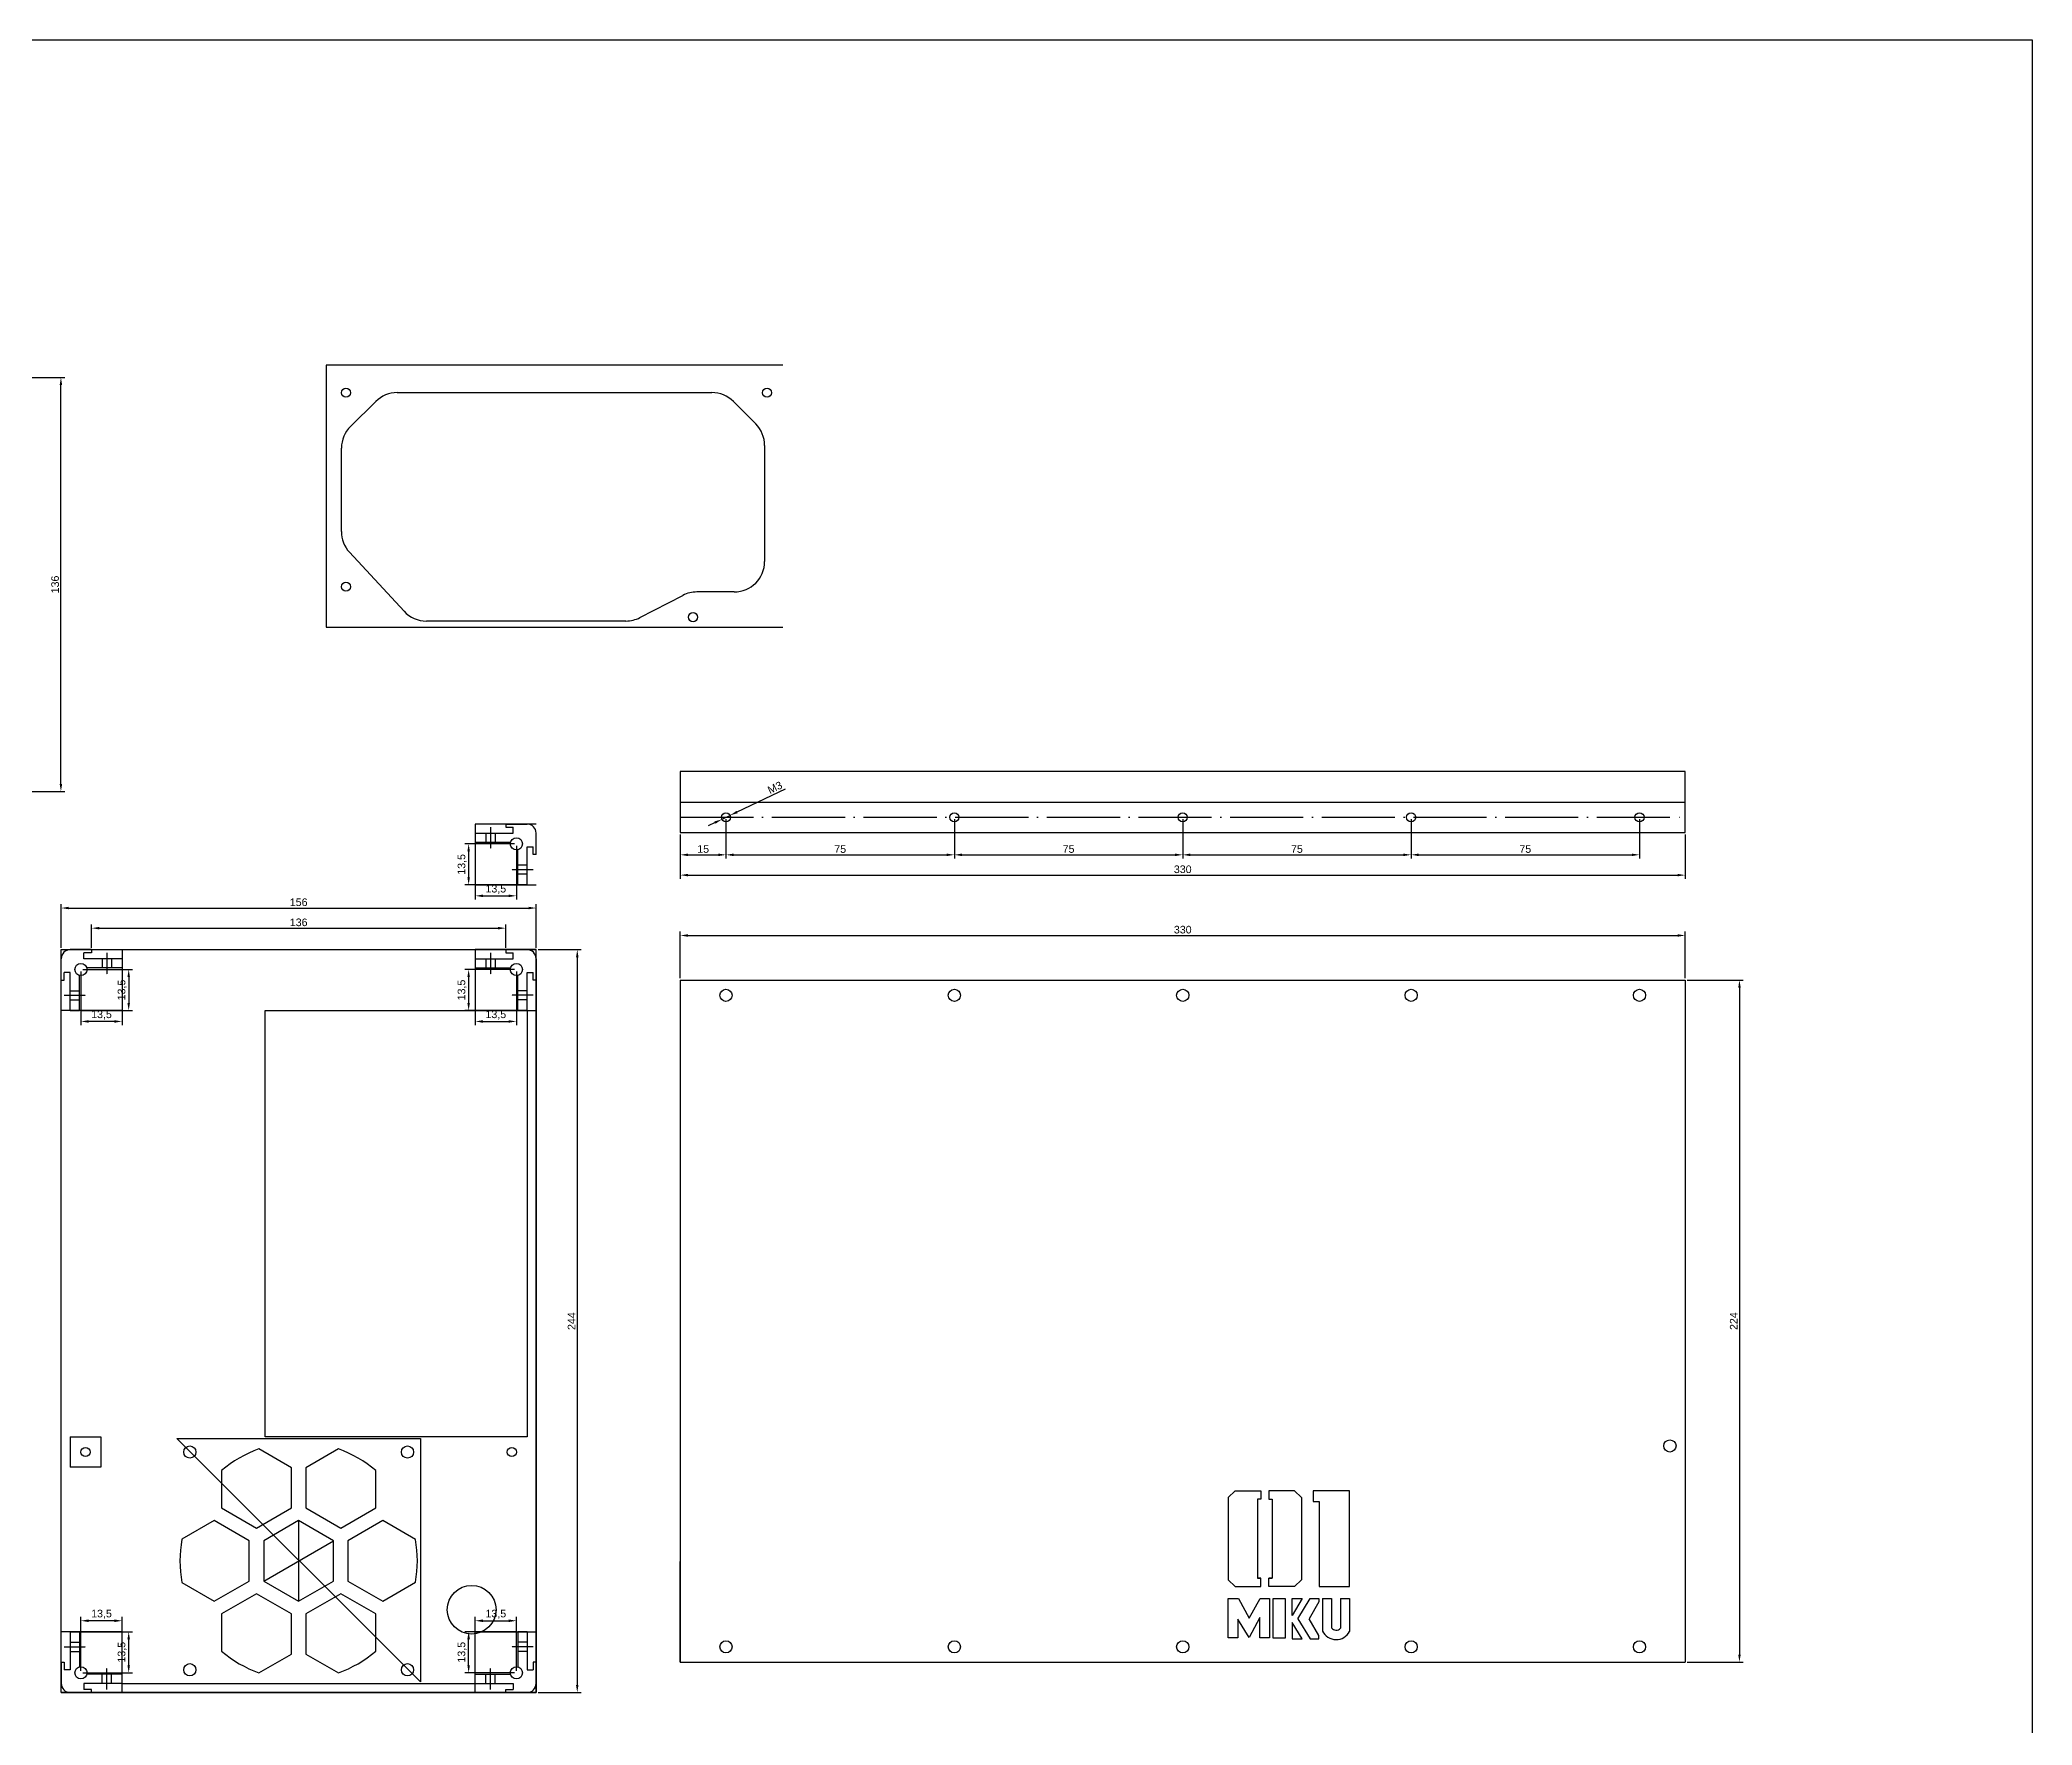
# Model space of a CAD drawing. Header units: millimetres. Extents: x 2208 to 3468, y 425 to 2580.
# Drawn here: x 2814 to 3468, y 2027 to 2580 of the extents above; entities that cross this region are included whole.
import ezdxf

# ---------------------------------------------------------------- set-up
doc = ezdxf.new("R2010")
doc.units = ezdxf.units.MM
doc.linetypes.add('ACAD_ISO04W100', pattern=[30, 24, -3, 0, -3])
doc.linetypes.add('DASH', pattern=[0.35, 0.25, -0.1])
doc.styles.get("Standard").update_dxf_attribs({"font": 'arial.ttf'})
doc.dimstyles.new('ISO-25', dxfattribs={"dimtxt": 2.5, "dimasz": 2.5, "dimexe": 1.25, "dimexo": 0.625, "dimtad": 1, "dimtxsty": 'Standard', "dimcen": 2.5, "dimadec": 0, "dimazin": 0, "dimtfac": 1, "dimtmove": 0, "dimatfit": 3, "dimfxl": 1, "dimarcsym": 0})

# ---------------------------------------------------------------- blocks, each defined once
blk = doc.blocks.new('*D57')
at = {"color": 0, "lineweight": -2, "transparency": 16777216}
for p, q in [((3058.79, 2334.34), (3042.94, 2326.77)), ((3035.72, 2323.33), (3033.46, 2322.25)), ((3037.98, 2324.4), (3040.68, 2325.7))]:
    blk.add_line(p, q, dxfattribs=at)
at = {"color": 0, "transparency": 16777216}
for points in [[(3035.54, 2323.7), (3035.9, 2322.95), (3037.98, 2324.4)], [(3042.76, 2327.15), (3043.12, 2326.4), (3040.68, 2325.7)]]:
    blk.add_solid(points, dxfattribs=at)
at = {"layer": 'Defpoints', "color": 0, "transparency": 16777216}
for p in [(3037.98, 2324.4), (3040.68, 2325.7)]:
    blk.add_point(p, dxfattribs=at)
at = {"color": 0, "transparency": 16777216, "insert": (3055.41, 2334.83), "char_height": 2.5, "attachment_point": 5, "rotation": 25.52265}
blk.add_mtext('M3', dxfattribs=at)
blk = doc.blocks.new('*D58')
at = {"color": 0, "lineweight": -2, "transparency": 16777216}
for p, q in [((3024.33, 2319.43), (3024.33, 2304.82)), ((3354.33, 2319.43), (3354.33, 2304.82)), ((3026.83, 2306.07), (3351.83, 2306.07))]:
    blk.add_line(p, q, dxfattribs=at)
at = {"color": 0, "transparency": 16777216}
for points in [[(3026.83, 2306.49), (3026.83, 2305.66), (3024.33, 2306.07)], [(3351.83, 2306.49), (3351.83, 2305.66), (3354.33, 2306.07)]]:
    blk.add_solid(points, dxfattribs=at)
at = {"layer": 'Defpoints', "color": 0, "transparency": 16777216}
for p in [(3024.33, 2320.05), (3354.33, 2320.05), (3354.33, 2306.07)]:
    blk.add_point(p, dxfattribs=at)
at = {"color": 0, "transparency": 16777216, "insert": (3189.33, 2307.98), "char_height": 2.5, "attachment_point": 5}
blk.add_mtext('330', dxfattribs=at)
blk = doc.blocks.new('*D59')
at = {"color": 0, "lineweight": -2, "transparency": 16777216}
for p, q in [((3039.33, 2324.43), (3039.33, 2311.49)), ((3024.33, 2319.43), (3024.33, 2311.49)), ((3026.83, 2312.74), (3036.83, 2312.74))]:
    blk.add_line(p, q, dxfattribs=at)
at = {"color": 0, "transparency": 16777216}
for points in [[(3026.83, 2313.15), (3026.83, 2312.32), (3024.33, 2312.74)], [(3036.83, 2313.15), (3036.83, 2312.32), (3039.33, 2312.74)]]:
    blk.add_solid(points, dxfattribs=at)
at = {"layer": 'Defpoints', "color": 0, "transparency": 16777216}
for p in [(3039.33, 2325.05), (3024.33, 2320.05), (3039.33, 2312.74)]:
    blk.add_point(p, dxfattribs=at)
at = {"color": 0, "transparency": 16777216, "insert": (3031.83, 2314.64), "char_height": 2.5, "attachment_point": 5}
blk.add_mtext('15', dxfattribs=at)
blk = doc.blocks.new('*D60')
at = {"color": 0, "lineweight": -2, "transparency": 16777216}
for p, q in [((3039.33, 2324.43), (3039.33, 2311.49)), ((3114.33, 2324.43), (3114.33, 2311.49)), ((3041.83, 2312.74), (3111.83, 2312.74))]:
    blk.add_line(p, q, dxfattribs=at)
at = {"color": 0, "transparency": 16777216}
for points in [[(3041.83, 2313.15), (3041.83, 2312.32), (3039.33, 2312.74)], [(3111.83, 2313.15), (3111.83, 2312.32), (3114.33, 2312.74)]]:
    blk.add_solid(points, dxfattribs=at)
at = {"layer": 'Defpoints', "color": 0, "transparency": 16777216}
for p in [(3039.33, 2325.05), (3114.33, 2325.05), (3114.33, 2312.74)]:
    blk.add_point(p, dxfattribs=at)
at = {"color": 0, "transparency": 16777216, "insert": (3076.83, 2314.63), "char_height": 2.5, "attachment_point": 5}
blk.add_mtext('75', dxfattribs=at)
blk = doc.blocks.new('*D61')
at = {"color": 0, "lineweight": -2, "transparency": 16777216}
for p, q in [((3114.33, 2324.43), (3114.33, 2311.49)), ((3189.33, 2324.43), (3189.33, 2311.49)), ((3116.83, 2312.74), (3186.83, 2312.74))]:
    blk.add_line(p, q, dxfattribs=at)
at = {"color": 0, "transparency": 16777216}
for points in [[(3116.83, 2313.15), (3116.83, 2312.32), (3114.33, 2312.74)], [(3186.83, 2313.15), (3186.83, 2312.32), (3189.33, 2312.74)]]:
    blk.add_solid(points, dxfattribs=at)
at = {"layer": 'Defpoints', "color": 0, "transparency": 16777216}
for p in [(3114.33, 2325.05), (3189.33, 2325.05), (3189.33, 2312.74)]:
    blk.add_point(p, dxfattribs=at)
at = {"color": 0, "transparency": 16777216, "insert": (3151.83, 2314.63), "char_height": 2.5, "attachment_point": 5}
blk.add_mtext('75', dxfattribs=at)
blk = doc.blocks.new('*D62')
at = {"color": 0, "lineweight": -2, "transparency": 16777216}
for p, q in [((3189.33, 2324.43), (3189.33, 2311.49)), ((3264.33, 2324.43), (3264.33, 2311.49)), ((3191.83, 2312.74), (3261.83, 2312.74))]:
    blk.add_line(p, q, dxfattribs=at)
at = {"color": 0, "transparency": 16777216}
for points in [[(3191.83, 2313.15), (3191.83, 2312.32), (3189.33, 2312.74)], [(3261.83, 2313.15), (3261.83, 2312.32), (3264.33, 2312.74)]]:
    blk.add_solid(points, dxfattribs=at)
at = {"layer": 'Defpoints', "color": 0, "transparency": 16777216}
for p in [(3189.33, 2325.05), (3264.33, 2325.05), (3264.33, 2312.74)]:
    blk.add_point(p, dxfattribs=at)
at = {"color": 0, "transparency": 16777216, "insert": (3226.83, 2314.63), "char_height": 2.5, "attachment_point": 5}
blk.add_mtext('75', dxfattribs=at)
blk = doc.blocks.new('*D63')
at = {"color": 0, "lineweight": -2, "transparency": 16777216}
for p, q in [((3264.33, 2324.43), (3264.33, 2311.49)), ((3339.33, 2324.43), (3339.33, 2311.49)), ((3266.83, 2312.74), (3336.83, 2312.74))]:
    blk.add_line(p, q, dxfattribs=at)
at = {"color": 0, "transparency": 16777216}
for points in [[(3266.83, 2313.15), (3266.83, 2312.32), (3264.33, 2312.74)], [(3336.83, 2313.15), (3336.83, 2312.32), (3339.33, 2312.74)]]:
    blk.add_solid(points, dxfattribs=at)
at = {"layer": 'Defpoints', "color": 0, "transparency": 16777216}
for p in [(3264.33, 2325.05), (3339.33, 2325.05), (3339.33, 2312.74)]:
    blk.add_point(p, dxfattribs=at)
at = {"color": 0, "transparency": 16777216, "insert": (3301.83, 2314.63), "char_height": 2.5, "attachment_point": 5}
blk.add_mtext('75', dxfattribs=at)
blk = doc.blocks.new('*D71')
at = {"color": 0, "lineweight": -2, "transparency": 16777216}
for p, q in [((3354.95, 2271.59), (3373.41, 2271.59)), ((3372.16, 2269.09), (3372.16, 2050.09)), ((3354.95, 2047.59), (3373.41, 2047.59))]:
    blk.add_line(p, q, dxfattribs=at)
at = {"color": 0, "transparency": 16777216}
for points in [[(3371.75, 2269.09), (3372.58, 2269.09), (3372.16, 2271.59)], [(3371.75, 2050.09), (3372.58, 2050.09), (3372.16, 2047.59)]]:
    blk.add_solid(points, dxfattribs=at)
at = {"layer": 'Defpoints', "color": 0, "transparency": 16777216}
for p in [(3354.33, 2271.59), (3354.33, 2047.59), (3372.16, 2047.59)]:
    blk.add_point(p, dxfattribs=at)
at = {"color": 0, "transparency": 16777216, "insert": (3370.28, 2159.59), "char_height": 2.5, "attachment_point": 5, "rotation": 90}
blk.add_mtext('224', dxfattribs=at)
blk = doc.blocks.new('*D72')
at = {"color": 0, "lineweight": -2, "transparency": 16777216}
for p, q in [((3024.33, 2272.22), (3024.33, 2287.5)), ((3026.83, 2286.25), (3351.83, 2286.25)), ((3354.33, 2272.22), (3354.33, 2287.5))]:
    blk.add_line(p, q, dxfattribs=at)
at = {"color": 0, "transparency": 16777216}
for points in [[(3026.83, 2286.66), (3026.83, 2285.83), (3024.33, 2286.25)], [(3351.83, 2286.66), (3351.83, 2285.83), (3354.33, 2286.25)]]:
    blk.add_solid(points, dxfattribs=at)
at = {"layer": 'Defpoints', "color": 0, "transparency": 16777216}
for p in [(3354.33, 2286.25), (3024.33, 2271.59), (3354.33, 2271.59)]:
    blk.add_point(p, dxfattribs=at)
at = {"color": 0, "transparency": 16777216, "insert": (3189.33, 2288.15), "char_height": 2.5, "attachment_point": 5}
blk.add_mtext('330', dxfattribs=at)
blk = doc.blocks.new('*D50')
at = {"color": 0, "lineweight": -2, "transparency": 16777216}
for p, q in [((2830.99, 2282.22), (2830.99, 2289.9)), ((2833.49, 2288.65), (2964.49, 2288.65)), ((2966.99, 2282.22), (2966.99, 2289.9))]:
    blk.add_line(p, q, dxfattribs=at)
at = {"color": 0, "transparency": 16777216}
for points in [[(2833.49, 2289.07), (2833.49, 2288.23), (2830.99, 2288.65)], [(2964.49, 2289.07), (2964.49, 2288.23), (2966.99, 2288.65)]]:
    blk.add_solid(points, dxfattribs=at)
at = {"layer": 'Defpoints', "color": 0, "transparency": 16777216}
for p in [(2966.99, 2288.65), (2830.99, 2281.59), (2966.99, 2281.59)]:
    blk.add_point(p, dxfattribs=at)
at = {"color": 0, "transparency": 16777216, "insert": (2898.99, 2290.55), "char_height": 2.5, "attachment_point": 5}
blk.add_mtext('136', dxfattribs=at)
blk = doc.blocks.new('*D73')
at = {"color": 0, "lineweight": -2, "transparency": 16777216}
for p, q in [((2977.61, 2281.59), (2991.73, 2281.59)), ((2990.48, 2279.09), (2990.48, 2040.09)), ((2977.61, 2037.59), (2991.73, 2037.59))]:
    blk.add_line(p, q, dxfattribs=at)
at = {"color": 0, "transparency": 16777216}
for points in [[(2990.07, 2279.09), (2990.9, 2279.09), (2990.48, 2281.59)], [(2990.07, 2040.09), (2990.9, 2040.09), (2990.48, 2037.59)]]:
    blk.add_solid(points, dxfattribs=at)
at = {"layer": 'Defpoints', "color": 0, "transparency": 16777216}
for p in [(2976.99, 2281.59), (2976.99, 2037.59), (2990.48, 2037.59)]:
    blk.add_point(p, dxfattribs=at)
at = {"color": 0, "transparency": 16777216, "insert": (2988.6, 2159.59), "char_height": 2.5, "attachment_point": 5, "rotation": 90}
blk.add_mtext('244', dxfattribs=at)
blk = doc.blocks.new('*D74')
at = {"color": 0, "lineweight": -2, "transparency": 16777216}
for p, q in [((2820.99, 2282.22), (2820.99, 2296.51)), ((2823.49, 2295.26), (2974.49, 2295.26)), ((2976.99, 2282.22), (2976.99, 2296.51))]:
    blk.add_line(p, q, dxfattribs=at)
at = {"color": 0, "transparency": 16777216}
for points in [[(2823.49, 2295.68), (2823.49, 2294.85), (2820.99, 2295.26)], [(2974.49, 2295.68), (2974.49, 2294.85), (2976.99, 2295.26)]]:
    blk.add_solid(points, dxfattribs=at)
at = {"layer": 'Defpoints', "color": 0, "transparency": 16777216}
for p in [(2976.99, 2295.26), (2820.99, 2281.59), (2976.99, 2281.59)]:
    blk.add_point(p, dxfattribs=at)
at = {"color": 0, "transparency": 16777216, "insert": (2898.99, 2297.16), "char_height": 2.5, "attachment_point": 5}
blk.add_mtext('156', dxfattribs=at)
blk = doc.blocks.new('*D75')
at = {"color": 0, "lineweight": -2, "transparency": 16777216}
for p, q in [((2807.62, 2469.53), (2822.16, 2469.53)), ((2820.91, 2336.03), (2820.91, 2467.03)), ((2807.62, 2333.53), (2822.16, 2333.53))]:
    blk.add_line(p, q, dxfattribs=at)
at = {"color": 0, "transparency": 16777216}
for points in [[(2820.5, 2467.03), (2821.33, 2467.03), (2820.91, 2469.53)], [(2820.5, 2336.03), (2821.33, 2336.03), (2820.91, 2333.53)]]:
    blk.add_solid(points, dxfattribs=at)
at = {"layer": 'Defpoints', "color": 0, "transparency": 16777216}
for p in [(2806.99, 2469.53), (2820.91, 2469.53), (2806.99, 2333.53)]:
    blk.add_point(p, dxfattribs=at)
at = {"color": 0, "transparency": 16777216, "insert": (2819.01, 2401.53), "char_height": 2.5, "attachment_point": 5, "rotation": 90}
blk.add_mtext('136', dxfattribs=at)
blk = doc.blocks.new('*D79')
at = {"color": 0, "lineweight": -2, "transparency": 16777216}
for p, q in [((2956.99, 2316.23), (2956.99, 2298.02)), ((2970.49, 2315.73), (2970.49, 2298.02)), ((2959.49, 2299.27), (2967.99, 2299.27))]:
    blk.add_line(p, q, dxfattribs=at)
at = {"color": 0, "transparency": 16777216}
for points in [[(2959.49, 2299.68), (2959.49, 2298.85), (2956.99, 2299.27)], [(2967.99, 2299.68), (2967.99, 2298.85), (2970.49, 2299.27)]]:
    blk.add_solid(points, dxfattribs=at)
at = {"layer": 'Defpoints', "color": 0, "transparency": 16777216}
for p in [(2956.99, 2316.85), (2970.49, 2316.35), (2970.49, 2299.27)]:
    blk.add_point(p, dxfattribs=at)
at = {"color": 0, "transparency": 16777216, "insert": (2963.74, 2301.39), "char_height": 2.5, "attachment_point": 5}
blk.add_mtext('13,5', dxfattribs=at)
blk = doc.blocks.new('*D80')
at = {"color": 0, "lineweight": -2, "transparency": 16777216}
for p, q in [((2969.86, 2316.35), (2953.56, 2316.35)), ((2954.81, 2313.85), (2954.81, 2305.35)), ((2970.36, 2302.85), (2953.56, 2302.85))]:
    blk.add_line(p, q, dxfattribs=at)
at = {"color": 0, "transparency": 16777216}
for points in [[(2954.39, 2313.85), (2955.23, 2313.85), (2954.81, 2316.35)], [(2954.39, 2305.35), (2955.23, 2305.35), (2954.81, 2302.85)]]:
    blk.add_solid(points, dxfattribs=at)
at = {"layer": 'Defpoints', "color": 0, "transparency": 16777216}
for p in [(2970.49, 2316.35), (2954.81, 2302.85), (2970.99, 2302.85)]:
    blk.add_point(p, dxfattribs=at)
at = {"color": 0, "transparency": 16777216, "insert": (2952.68, 2309.6), "char_height": 2.5, "attachment_point": 5, "rotation": 90}
blk.add_mtext('13,5', dxfattribs=at)
blk = doc.blocks.new('*D81')
at = {"color": 0, "lineweight": -2, "transparency": 16777216}
for p, q in [((2956.99, 2274.97), (2956.99, 2256.76)), ((2970.49, 2274.47), (2970.49, 2256.76)), ((2959.49, 2258.01), (2967.99, 2258.01))]:
    blk.add_line(p, q, dxfattribs=at)
at = {"color": 0, "transparency": 16777216}
for points in [[(2959.49, 2258.42), (2959.49, 2257.59), (2956.99, 2258.01)], [(2967.99, 2258.42), (2967.99, 2257.59), (2970.49, 2258.01)]]:
    blk.add_solid(points, dxfattribs=at)
at = {"layer": 'Defpoints', "color": 0, "transparency": 16777216}
for p in [(2956.99, 2275.59), (2970.49, 2275.09), (2970.49, 2258.01)]:
    blk.add_point(p, dxfattribs=at)
at = {"color": 0, "transparency": 16777216, "insert": (2963.74, 2260.13), "char_height": 2.5, "attachment_point": 5}
blk.add_mtext('13,5', dxfattribs=at)
blk = doc.blocks.new('*D82')
at = {"color": 0, "lineweight": -2, "transparency": 16777216}
for p, q in [((2969.86, 2275.09), (2953.56, 2275.09)), ((2954.81, 2272.59), (2954.81, 2264.09)), ((2970.36, 2261.59), (2953.56, 2261.59))]:
    blk.add_line(p, q, dxfattribs=at)
at = {"color": 0, "transparency": 16777216}
for points in [[(2954.39, 2272.59), (2955.23, 2272.59), (2954.81, 2275.09)], [(2954.39, 2264.09), (2955.23, 2264.09), (2954.81, 2261.59)]]:
    blk.add_solid(points, dxfattribs=at)
at = {"layer": 'Defpoints', "color": 0, "transparency": 16777216}
for p in [(2970.49, 2275.09), (2954.81, 2261.59), (2970.99, 2261.59)]:
    blk.add_point(p, dxfattribs=at)
at = {"color": 0, "transparency": 16777216, "insert": (2952.68, 2268.34), "char_height": 2.5, "attachment_point": 5, "rotation": 90}
blk.add_mtext('13,5', dxfattribs=at)
blk = doc.blocks.new('*D64')
at = {"color": 0, "lineweight": -2, "transparency": 16777216}
for p, q in [((2827.49, 2274.47), (2827.49, 2256.76)), ((2840.99, 2274.97), (2840.99, 2256.76)), ((2838.49, 2258.01), (2829.99, 2258.01))]:
    blk.add_line(p, q, dxfattribs=at)
at = {"color": 0, "transparency": 16777216}
for points in [[(2829.99, 2258.42), (2829.99, 2257.59), (2827.49, 2258.01)], [(2838.49, 2258.42), (2838.49, 2257.59), (2840.99, 2258.01)]]:
    blk.add_solid(points, dxfattribs=at)
at = {"layer": 'Defpoints', "color": 0, "transparency": 16777216}
for p in [(2827.49, 2275.09), (2840.99, 2275.59), (2827.49, 2258.01)]:
    blk.add_point(p, dxfattribs=at)
at = {"color": 0, "transparency": 16777216, "insert": (2834.24, 2260.13), "char_height": 2.5, "attachment_point": 5}
blk.add_mtext('13,5', dxfattribs=at)
blk = doc.blocks.new('*D65')
at = {"color": 0, "lineweight": -2, "transparency": 16777216}
for p, q in [((2828.11, 2275.09), (2844.42, 2275.09)), ((2843.17, 2272.59), (2843.17, 2264.09)), ((2827.61, 2261.59), (2844.42, 2261.59))]:
    blk.add_line(p, q, dxfattribs=at)
at = {"color": 0, "transparency": 16777216}
for points in [[(2842.75, 2272.59), (2843.58, 2272.59), (2843.17, 2275.09)], [(2842.75, 2264.09), (2843.58, 2264.09), (2843.17, 2261.59)]]:
    blk.add_solid(points, dxfattribs=at)
at = {"layer": 'Defpoints', "color": 0, "transparency": 16777216}
for p in [(2827.49, 2275.09), (2826.99, 2261.59), (2843.17, 2261.59)]:
    blk.add_point(p, dxfattribs=at)
at = {"color": 0, "transparency": 16777216, "insert": (2841.04, 2268.34), "char_height": 2.5, "attachment_point": 5, "rotation": 90}
blk.add_mtext('13,5', dxfattribs=at)
blk = doc.blocks.new('*D66')
at = {"color": 0, "lineweight": -2, "transparency": 16777216}
for p, q in [((2956.99, 2044.22), (2956.99, 2062.43)), ((2959.49, 2061.18), (2967.99, 2061.18)), ((2970.49, 2044.72), (2970.49, 2062.43))]:
    blk.add_line(p, q, dxfattribs=at)
at = {"color": 0, "transparency": 16777216}
for points in [[(2959.49, 2061.6), (2959.49, 2060.76), (2956.99, 2061.18)], [(2967.99, 2061.6), (2967.99, 2060.76), (2970.49, 2061.18)]]:
    blk.add_solid(points, dxfattribs=at)
at = {"layer": 'Defpoints', "color": 0, "transparency": 16777216}
for p in [(2970.49, 2061.18), (2956.99, 2043.59), (2970.49, 2044.09)]:
    blk.add_point(p, dxfattribs=at)
at = {"color": 0, "transparency": 16777216, "insert": (2963.74, 2063.31), "char_height": 2.5, "attachment_point": 5}
blk.add_mtext('13,5', dxfattribs=at)
blk = doc.blocks.new('*D67')
at = {"color": 0, "lineweight": -2, "transparency": 16777216}
for p, q in [((2970.36, 2057.59), (2953.56, 2057.59)), ((2954.81, 2046.59), (2954.81, 2055.09)), ((2969.86, 2044.09), (2953.56, 2044.09))]:
    blk.add_line(p, q, dxfattribs=at)
at = {"color": 0, "transparency": 16777216}
for points in [[(2954.39, 2055.09), (2955.23, 2055.09), (2954.81, 2057.59)], [(2954.39, 2046.59), (2955.23, 2046.59), (2954.81, 2044.09)]]:
    blk.add_solid(points, dxfattribs=at)
at = {"layer": 'Defpoints', "color": 0, "transparency": 16777216}
for p in [(2954.81, 2057.59), (2970.99, 2057.59), (2970.49, 2044.09)]:
    blk.add_point(p, dxfattribs=at)
at = {"color": 0, "transparency": 16777216, "insert": (2952.68, 2050.84), "char_height": 2.5, "attachment_point": 5, "rotation": 90}
blk.add_mtext('13,5', dxfattribs=at)
blk = doc.blocks.new('*D68')
at = {"color": 0, "lineweight": -2, "transparency": 16777216}
for p, q in [((2827.49, 2044.72), (2827.49, 2062.43)), ((2838.49, 2061.18), (2829.99, 2061.18)), ((2840.99, 2044.22), (2840.99, 2062.43))]:
    blk.add_line(p, q, dxfattribs=at)
at = {"color": 0, "transparency": 16777216}
for points in [[(2829.99, 2061.6), (2829.99, 2060.76), (2827.49, 2061.18)], [(2838.49, 2061.6), (2838.49, 2060.76), (2840.99, 2061.18)]]:
    blk.add_solid(points, dxfattribs=at)
at = {"layer": 'Defpoints', "color": 0, "transparency": 16777216}
for p in [(2827.49, 2061.18), (2827.49, 2044.09), (2840.99, 2043.59)]:
    blk.add_point(p, dxfattribs=at)
at = {"color": 0, "transparency": 16777216, "insert": (2834.24, 2063.31), "char_height": 2.5, "attachment_point": 5}
blk.add_mtext('13,5', dxfattribs=at)
blk = doc.blocks.new('*D69')
at = {"color": 0, "lineweight": -2, "transparency": 16777216}
for p, q in [((2827.61, 2057.59), (2844.42, 2057.59)), ((2843.17, 2046.59), (2843.17, 2055.09)), ((2828.11, 2044.09), (2844.42, 2044.09))]:
    blk.add_line(p, q, dxfattribs=at)
at = {"color": 0, "transparency": 16777216}
for points in [[(2842.75, 2055.09), (2843.58, 2055.09), (2843.17, 2057.59)], [(2842.75, 2046.59), (2843.58, 2046.59), (2843.17, 2044.09)]]:
    blk.add_solid(points, dxfattribs=at)
at = {"layer": 'Defpoints', "color": 0, "transparency": 16777216}
for p in [(2826.99, 2057.59), (2843.17, 2057.59), (2827.49, 2044.09)]:
    blk.add_point(p, dxfattribs=at)
at = {"color": 0, "transparency": 16777216, "insert": (2841.04, 2050.84), "char_height": 2.5, "attachment_point": 5, "rotation": 90}
blk.add_mtext('13,5', dxfattribs=at)

msp = doc.modelspace()

# ---------------------------------------------------------------- linework, layer by layer
for p, q in [((3058.024, 2473.53), (2908.024, 2473.53)), ((2908.024, 2473.53), (2908.024, 2387.53)), ((2924.314, 2461.652), (2916.005, 2453.463)), ((2931.333, 2464.53), (3034.673, 2464.53)), ((3041.744, 2461.601), (3049.095, 2454.249)), ((3052.024, 2447.178), (3052.024, 2409.075)), ((2913.024, 2418.905), (2913.024, 2446.341)), ((2915.683, 2412.115), (2933.602, 2392.74)), ((3011.082, 2390.652), (3025.17, 2397.953)), ((3042.024, 2399.075), (3029.771, 2399.075)), ((3006.481, 2389.53), (2940.943, 2389.53)), ((2908.024, 2387.53), (3058.024, 2387.53)), ((3354.329, 2340.051), (3024.329, 2340.051)), ((3024.329, 2340.051), (3024.329, 2320.051)), ((3354.329, 2320.051), (3354.329, 2340.051)), ((3024.329, 2330.051), (3354.329, 2330.051)), ((2976.988, 2322.851), (2956.988, 2322.851)), ((2956.988, 2322.851), (2956.988, 2302.851)), ((2966.988, 2322.851), (2973.988, 2322.851)), ((2966.988, 2322.851), (2966.988, 2321.851)), ((2956.988, 2319.851), (2956.988, 2316.851)), ((2956.988, 2319.851), (2969.488, 2319.851)), ((2956.988, 2316.851), (2968.551, 2316.851)), ((2960.488, 2319.851), (2960.488, 2316.851)), ((2963.488, 2319.851), (2963.488, 2316.851)), ((2966.988, 2321.851), (2969.488, 2321.851)), ((2969.488, 2319.851), (2969.488, 2321.851)), ((2976.988, 2312.851), (2976.988, 2319.851)), ((3024.329, 2320.051), (3354.329, 2320.051)), ((2970.988, 2302.851), (2970.988, 2314.415)), ((2973.988, 2302.851), (2973.988, 2315.351)), ((2973.988, 2315.351), (2975.988, 2315.351)), ((2975.988, 2312.851), (2975.988, 2315.351)), ((2976.988, 2312.851), (2975.988, 2312.851)), ((2973.988, 2309.351), (2970.988, 2309.351)), ((2973.988, 2306.351), (2970.988, 2306.351)), ((2956.988, 2302.851), (2976.988, 2302.851)), ((2973.988, 2302.851), (2970.988, 2302.851)), ((2820.988, 2037.593), (2820.988, 2281.593)), ((2820.988, 2281.593), (2976.988, 2281.593)), ((2820.988, 2281.593), (2840.988, 2281.593)), ((2820.988, 2271.593), (2820.988, 2278.593)), ((2830.988, 2281.593), (2823.988, 2281.593)), ((2830.988, 2280.593), (2828.488, 2280.593)), ((2828.488, 2278.593), (2828.488, 2280.593)), ((2840.988, 2278.593), (2828.488, 2278.593)), ((2830.988, 2281.593), (2830.988, 2280.593)), ((2834.488, 2278.593), (2834.488, 2275.593)), ((2837.488, 2278.593), (2837.488, 2275.593)), ((2840.988, 2281.593), (2840.988, 2261.593)), ((2840.988, 2278.593), (2840.988, 2275.593)), ((2976.988, 2281.593), (2956.988, 2281.593)), ((2956.988, 2281.593), (2956.988, 2261.593)), ((2956.988, 2278.593), (2956.988, 2275.593)), ((2956.988, 2278.593), (2969.488, 2278.593)), ((2960.488, 2278.593), (2960.488, 2275.593)), ((2963.488, 2278.593), (2963.488, 2275.593)), ((2966.988, 2281.593), (2973.988, 2281.593)), ((2966.988, 2281.593), (2966.988, 2280.593)), ((2966.988, 2280.593), (2969.488, 2280.593)), ((2969.488, 2278.593), (2969.488, 2280.593)), ((2976.988, 2037.593), (2976.988, 2281.593)), ((2976.988, 2278.593), (2976.988, 2037.593)), ((2976.988, 2271.593), (2976.988, 2278.593)), ((2820.988, 2271.593), (2821.988, 2271.593)), ((2821.988, 2271.593), (2821.988, 2274.093)), ((2823.988, 2274.093), (2821.988, 2274.093)), ((2823.988, 2261.593), (2823.988, 2274.093)), ((2826.988, 2261.593), (2826.988, 2273.156)), ((2840.988, 2275.593), (2829.424, 2275.593)), ((2956.988, 2275.593), (2968.551, 2275.593)), ((2970.988, 2261.593), (2970.988, 2273.156)), ((2973.988, 2261.593), (2973.988, 2274.093)), ((2973.988, 2274.093), (2975.988, 2274.093)), ((2975.988, 2271.593), (2975.988, 2274.093)), ((2976.988, 2271.593), (2975.988, 2271.593)), ((3024.329, 2271.593), (3354.329, 2271.593)), ((3024.329, 2271.593), (3024.329, 2047.593)), ((3354.329, 2271.593), (3354.329, 2047.593)), ((2823.988, 2268.093), (2826.988, 2268.093)), ((2823.988, 2265.093), (2826.988, 2265.093)), ((2973.988, 2268.093), (2970.988, 2268.093)), ((2973.988, 2265.093), (2970.988, 2265.093)), ((2840.988, 2261.593), (2820.988, 2261.593)), ((2823.988, 2261.593), (2826.988, 2261.593)), ((2887.988, 2261.593), (2973.988, 2261.593)), ((2887.988, 2121.593), (2887.988, 2261.593)), ((2956.988, 2261.593), (2976.988, 2261.593)), ((2973.988, 2261.593), (2970.988, 2261.593)), ((2973.988, 2261.593), (2973.988, 2121.593)), ((2823.988, 2121.593), (2833.988, 2121.593)), ((2823.988, 2121.593), (2823.988, 2111.593)), ((2833.988, 2121.593), (2833.988, 2111.593)), ((2858.988, 2121.088), (2938.988, 2121.088)), ((2938.988, 2041.088), (2858.988, 2121.088)), ((2973.988, 2121.593), (2887.988, 2121.593)), ((2938.988, 2121.088), (2938.988, 2041.088)), ((2896.588, 2111.457), (2885.95, 2117.599)), ((2912.026, 2117.599), (2901.388, 2111.457)), ((2833.988, 2111.593), (2823.988, 2111.593)), ((2873.675, 2110.512), (2873.675, 2098.228)), ((2896.588, 2098.228), (2896.588, 2111.457)), ((2901.388, 2111.457), (2901.388, 2098.228)), ((2924.301, 2098.228), (2924.301, 2110.512)), ((3206.534, 2103.884), (3204.296, 2101.664)), ((3204.296, 2101.664), (3204.296, 2074.643)), ((3206.534, 2103.884), (3214.948, 2103.884)), ((3214.948, 2101.148), (3213.933, 2101.148)), ((3213.933, 2101.148), (3213.933, 2075.159)), ((3214.948, 2103.884), (3214.948, 2101.148)), ((3226.051, 2103.884), (3217.637, 2103.884)), ((3217.637, 2103.884), (3217.637, 2101.148)), ((3217.637, 2101.148), (3218.652, 2101.148)), ((3218.652, 2101.148), (3218.652, 2075.159)), ((3226.051, 2103.884), (3228.289, 2101.664)), ((3228.289, 2101.664), (3228.289, 2074.643)), ((3232.155, 2103.884), (3232.155, 2100.34)), ((3244.139, 2103.884), (3232.155, 2103.884)), ((3232.155, 2100.34), (3234.182, 2100.34)), ((3234.182, 2100.34), (3234.182, 2072.423)), ((3244.139, 2072.423), (3244.139, 2103.884)), ((2871.275, 2094.071), (2860.637, 2087.929)), ((2882.732, 2087.457), (2871.275, 2094.071)), ((2873.675, 2098.228), (2885.132, 2091.614)), ((2885.132, 2091.614), (2896.588, 2098.228)), ((2898.988, 2094.071), (2887.532, 2087.457)), ((2910.444, 2087.457), (2898.988, 2094.071)), ((2898.988, 2094.071), (2898.988, 2067.614)), ((2901.388, 2098.228), (2912.844, 2091.614)), ((2912.844, 2091.614), (2924.301, 2098.228)), ((2926.599, 2094.071), (2915.143, 2087.457)), ((2937.351, 2087.864), (2926.599, 2094.071)), ((2882.732, 2074.228), (2882.732, 2087.457)), ((2887.532, 2087.457), (2887.532, 2074.228)), ((2887.532, 2074.228), (2910.444, 2087.457)), ((2910.444, 2074.228), (2910.444, 2087.457)), ((2915.143, 2087.457), (2915.143, 2074.228)), ((2871.275, 2067.614), (2882.732, 2074.228)), ((2887.532, 2074.228), (2898.988, 2067.614)), ((2898.988, 2067.614), (2910.444, 2074.228)), ((2915.143, 2074.228), (2926.599, 2067.614)), ((3024.329, 2047.593), (3024.329, 2080.593)), ((3206.534, 2072.423), (3204.296, 2074.643)), ((3213.933, 2075.159), (3214.948, 2075.159)), ((3214.948, 2075.159), (3213.933, 2075.159)), ((3214.948, 2072.423), (3214.948, 2075.159)), ((3218.652, 2075.159), (3217.637, 2075.159)), ((3217.637, 2072.423), (3217.637, 2075.159)), ((3217.637, 2075.159), (3218.652, 2075.159)), ((3226.051, 2072.423), (3228.289, 2074.643)), ((2860.637, 2073.756), (2871.275, 2067.614)), ((2885.132, 2070.071), (2873.675, 2063.457)), ((2896.588, 2063.457), (2885.132, 2070.071)), ((2912.844, 2070.071), (2901.388, 2063.457)), ((2924.301, 2063.457), (2912.844, 2070.071)), ((2926.599, 2067.614), (2937.351, 2073.821)), ((3204.296, 2068.454), (3207.621, 2068.454)), ((3204.296, 2055.593), (3204.296, 2068.454)), ((3206.534, 2072.423), (3214.948, 2072.423)), ((3207.621, 2068.454), (3211.104, 2062.004)), ((3211.104, 2062.004), (3214.786, 2068.454)), ((3214.786, 2068.454), (3217.873, 2068.454)), ((3226.051, 2072.423), (3217.637, 2072.423)), ((3217.873, 2068.454), (3217.873, 2055.593)), ((3219.021, 2068.454), (3223.019, 2068.454)), ((3219.021, 2055.514), (3219.021, 2068.454)), ((3223.019, 2068.454), (3223.019, 2055.514)), ((3225.266, 2068.454), (3228.562, 2068.454)), ((3228.562, 2068.454), (3225.266, 2062.875)), ((3225.266, 2062.875), (3225.266, 2068.454)), ((3227.105, 2061.86), (3231.169, 2068.454)), ((3231.169, 2068.454), (3234.057, 2068.454)), ((3234.057, 2068.454), (3234.057, 2067.362)), ((3234.182, 2072.423), (3241.221, 2072.423)), ((3235.205, 2068.454), (3235.205, 2057.813)), ((3235.205, 2068.454), (3238.202, 2068.454)), ((3238.202, 2068.454), (3238.202, 2058.883)), ((3241.123, 2068.454), (3241.123, 2058.744)), ((3241.123, 2068.454), (3244.12, 2068.454)), ((3241.221, 2072.423), (3244.139, 2072.423)), ((3244.12, 2068.454), (3244.12, 2057.685)), ((2873.675, 2063.457), (2873.675, 2051.173)), ((2896.588, 2050.228), (2896.588, 2063.457)), ((2901.388, 2063.457), (2901.388, 2050.228)), ((2924.301, 2051.173), (2924.301, 2063.457)), ((3211.104, 2055.673), (3207.463, 2061.687)), ((3207.463, 2061.687), (3207.463, 2055.593)), ((3214.667, 2062.202), (3211.104, 2055.673)), ((3214.667, 2055.593), (3214.667, 2062.202)), ((3227.105, 2061.86), (3231.169, 2055.266)), ((3234.057, 2067.362), (3230.826, 2061.86)), ((3234.057, 2056.358), (3230.826, 2061.86)), ((2840.988, 2057.593), (2820.988, 2057.593)), ((2823.988, 2057.593), (2826.988, 2057.593)), ((2823.988, 2057.593), (2823.988, 2045.093)), ((2826.988, 2057.593), (2826.988, 2046.029)), ((2840.988, 2037.593), (2840.988, 2057.593)), ((2956.988, 2037.593), (2956.988, 2057.593)), ((2956.988, 2057.593), (2976.988, 2057.593)), ((2970.988, 2057.593), (2970.988, 2046.029)), ((2973.988, 2057.593), (2970.988, 2057.593)), ((2973.988, 2057.593), (2973.988, 2045.093)), ((3207.463, 2055.593), (3204.296, 2055.593)), ((3217.873, 2055.593), (3214.667, 2055.593)), ((3223.019, 2055.514), (3219.021, 2055.514)), ((3225.266, 2060.596), (3225.266, 2055.295)), ((3228.562, 2055.295), (3225.266, 2060.596)), ((3225.266, 2055.295), (3228.562, 2055.295)), ((3231.169, 2055.266), (3234.057, 2055.266)), ((3234.057, 2055.266), (3234.057, 2056.358)), ((2823.988, 2054.093), (2826.988, 2054.093)), ((2823.988, 2051.093), (2826.988, 2051.093)), ((2885.95, 2044.086), (2896.588, 2050.228)), ((2901.388, 2050.228), (2912.026, 2044.086)), ((2973.988, 2054.093), (2970.988, 2054.093)), ((2973.988, 2051.093), (2970.988, 2051.093)), ((2820.988, 2047.593), (2820.988, 2040.593)), ((2820.988, 2047.593), (2821.988, 2047.593)), ((2821.988, 2047.593), (2821.988, 2045.093)), ((2823.988, 2045.093), (2821.988, 2045.093)), ((2840.988, 2043.593), (2829.424, 2043.593)), ((2834.488, 2040.593), (2834.488, 2043.593)), ((2837.488, 2040.593), (2837.488, 2043.593)), ((2840.988, 2040.593), (2840.988, 2043.593)), ((2956.988, 2043.593), (2968.551, 2043.593)), ((2956.988, 2040.593), (2956.988, 2043.593)), ((2960.488, 2040.593), (2960.488, 2043.593)), ((2963.488, 2040.593), (2963.488, 2043.593)), ((2973.988, 2045.093), (2975.988, 2045.093)), ((2975.988, 2047.593), (2975.988, 2045.093)), ((2976.988, 2047.593), (2975.988, 2047.593)), ((2976.988, 2047.593), (2976.988, 2040.593)), ((3024.329, 2047.593), (3354.329, 2047.593)), ((2976.988, 2037.593), (2820.988, 2037.593)), ((2820.988, 2037.593), (2976.988, 2037.593)), ((2820.988, 2037.593), (2840.988, 2037.593)), ((2830.988, 2037.593), (2823.988, 2037.593)), ((2840.988, 2040.593), (2828.488, 2040.593)), ((2828.488, 2040.593), (2828.488, 2038.593)), ((2830.988, 2038.593), (2828.488, 2038.593)), ((2830.988, 2037.593), (2830.988, 2038.593)), ((2840.988, 2040.593), (2956.988, 2040.593)), ((2956.988, 2040.593), (2969.488, 2040.593)), ((2976.988, 2037.593), (2956.988, 2037.593)), ((2966.988, 2038.593), (2969.488, 2038.593)), ((2966.988, 2037.593), (2966.988, 2038.593)), ((2966.988, 2037.593), (2973.988, 2037.593)), ((2969.488, 2040.593), (2969.488, 2038.593))]:
    msp.add_line(p, q)
at = {"linetype": 'ACAD_ISO04W100'}
msp.add_line((3024.329, 2325.051), (3354.329, 2325.051), dxfattribs=at)
at = {"linetype": 'DASH'}
for p, q in [((2961.988, 2321.851), (2961.988, 2314.851)), ((2975.988, 2307.851), (2968.988, 2307.851)), ((2835.988, 2280.593), (2835.988, 2273.593)), ((2961.988, 2280.593), (2961.988, 2273.593)), ((2821.988, 2266.593), (2828.988, 2266.593)), ((2975.988, 2266.593), (2968.988, 2266.593)), ((2821.988, 2052.593), (2828.988, 2052.593)), ((2975.988, 2052.593), (2968.988, 2052.593)), ((2835.988, 2038.593), (2835.988, 2045.593)), ((2961.988, 2038.593), (2961.988, 2045.593))]:
    msp.add_line(p, q, dxfattribs=at)
msp.add_lwpolyline([(2207.972, 2580.405), (3468.29, 2580.405), (3468.29, 424.76), (2207.972, 424.76)], close=True)
for centre, radius in [((2914.514, 2464.5), 1.5), ((3052.814, 2464.5), 1.5), ((2914.514, 2400.8), 1.5), ((3028.514, 2390.8), 1.5), ((3039.329, 2325.051), 1.5), ((3114.329, 2325.051), 1.5), ((3189.329, 2325.051), 1.5), ((3264.329, 2325.051), 1.5), ((3339.329, 2325.051), 1.5), ((2970.488, 2316.351), 2), ((2827.488, 2275.093), 2), ((2970.488, 2275.093), 2), ((3039.329, 2266.593), 2), ((3114.329, 2266.593), 2), ((3189.329, 2266.593), 2), ((3264.329, 2266.593), 2), ((3339.329, 2266.593), 2), ((3349.329, 2118.593), 2), ((2828.988, 2116.593), 1.5), ((2863.238, 2116.593), 2), ((2934.738, 2116.593), 2), ((2968.988, 2116.593), 1.5), ((2955.798, 2064.808), 8), ((3039.329, 2052.593), 2), ((3114.329, 2052.593), 2), ((3189.329, 2052.593), 2), ((3264.329, 2052.593), 2), ((3339.329, 2052.593), 2), ((2827.488, 2044.093), 2), ((2863.238, 2045.093), 2), ((2934.738, 2045.093), 2), ((2970.488, 2044.093), 2)]:
    msp.add_circle(centre, radius)
for centre, radius, start, end in [((2931.333, 2454.53), 10, 90, 134.583774), ((3034.673, 2454.53), 10, 45, 90), ((3042.024, 2447.178), 10, 0, 45), ((2923.024, 2446.341), 10, 134.583774, 180), ((2923.024, 2418.905), 10, 180, 222.764265), ((3042.024, 2409.075), 10, 270, 0), ((3029.771, 2389.075), 10, 90, 117.39955), ((2940.943, 2399.53), 10, 222.764265, 270), ((3006.481, 2399.53), 10, 270, 297.39955), ((2973.988, 2319.851), 3, 0, 90), ((2823.988, 2278.593), 3, 90, 180), ((2973.988, 2278.593), 3, 0, 90), ((2898.988, 2080.843), 39, 109.530251, 130.469749), ((2898.988, 2080.843), 39, 49.530251, 70.469749), ((2898.988, 2080.843), 39, 169.530251, 190.469749), ((2898.988, 2080.843), 39, 349.62824, 10.37176), ((3239.694, 2059.977), 4.984, 205.738302, 332.614589), ((3239.713, 2059.884), 1.813, 213.530757, 321.027627), ((2898.988, 2080.843), 39, 229.530251, 250.469749), ((2898.988, 2080.843), 39, 289.530251, 310.469749), ((2823.988, 2040.593), 3, 180, 270), ((2973.988, 2040.593), 3, 270, 0)]:
    msp.add_arc(centre, radius, start, end)

# ---------------------------------------------------------------- dimensions: what is measured, and where the dimension line sits
for base, p1, p2, angle, picture, middle in [((2820.912, 2469.53), (2806.99, 2333.53), (2806.99, 2469.53), 90, '*D75', (2819.01, 2401.53)), ((2954.81, 2302.851), (2970.488, 2316.351), (2970.988, 2302.851), 90, '*D80', (2952.682, 2309.601)), ((2990.482, 2037.593), (2976.988, 2281.593), (2976.988, 2037.593), 90, '*D73', (2988.602, 2159.593)), ((2843.166, 2261.593), (2827.488, 2275.093), (2826.988, 2261.593), 90, '*D65', (2841.039, 2268.343)), ((2827.488, 2258.007), (2840.988, 2275.593), (2827.488, 2275.093), 180, '*D64', (2834.238, 2260.134)), ((2954.81, 2261.593), (2970.488, 2275.093), (2970.988, 2261.593), 90, '*D82', (2952.682, 2268.343)), ((3372.163, 2047.593), (3354.329, 2271.593), (3354.329, 2047.593), 90, '*D71', (3370.283, 2159.593)), ((2827.488, 2061.178), (2840.988, 2043.593), (2827.488, 2044.093), 180, '*D68', (2834.238, 2063.306)), ((2843.166, 2057.593), (2827.488, 2044.093), (2826.988, 2057.593), 270, '*D69', (2841.039, 2050.843)), ((2954.81, 2057.593), (2970.488, 2044.093), (2970.988, 2057.593), 270, '*D67', (2952.682, 2050.843))]:
    dim = msp.add_linear_dim(base=base, p1=p1, p2=p2, angle=angle, dimstyle='ISO-25')
    dim.commit()
    dim.dimension.update_dxf_attribs({"geometry": picture, "text_midpoint": middle})
dim = msp.add_diameter_dim_2p(p1=(3037.975, 2324.405), p2=(3040.682, 2325.697), text='M3', dimstyle='ISO-25')
dim.commit()
dim.dimension.update_dxf_attribs({"geometry": '*D57', "text_midpoint": (3056.225, 2333.118), "dimtype": 163})
for base, p1, p2, picture, middle in [((3039.329, 2312.735), (3024.329, 2320.051), (3039.329, 2325.051), '*D59', (3031.829, 2314.637)), ((2970.488, 2299.265), (2956.988, 2316.851), (2970.488, 2316.351), '*D79', (2963.738, 2301.393)), ((3354.329, 2306.074), (3024.329, 2320.051), (3354.329, 2320.051), '*D58', (3189.329, 2307.976)), ((2976.988, 2295.262), (2820.988, 2281.593), (2976.988, 2281.593), '*D74', (2898.988, 2297.164)), ((2966.988, 2288.649), (2830.988, 2281.593), (2966.988, 2281.593), '*D50', (2898.988, 2290.551)), ((3354.329, 2286.248), (3024.329, 2271.593), (3354.329, 2271.593), '*D72', (3189.329, 2288.15)), ((2970.488, 2258.007), (2956.988, 2275.593), (2970.488, 2275.093), '*D81', (2963.738, 2260.134)), ((2970.488, 2061.178), (2956.988, 2043.593), (2970.488, 2044.093), '*D66', (2963.738, 2063.306))]:
    dim = msp.add_linear_dim(base=base, p1=p1, p2=p2, dimstyle='ISO-25')
    dim.commit()
    dim.dimension.update_dxf_attribs({"geometry": picture, "text_midpoint": middle})
for base, p1, p2, picture, middle in [((3114.329, 2312.735), (3039.329, 2325.051), (3114.329, 2325.051), '*D60', (3076.829, 2314.632)), ((3189.329, 2312.735), (3114.329, 2325.051), (3189.329, 2325.051), '*D61', (3151.829, 2314.632)), ((3264.329, 2312.735), (3189.329, 2325.051), (3264.329, 2325.051), '*D62', (3226.829, 2314.632)), ((3339.329, 2312.735), (3264.329, 2325.051), (3339.329, 2325.051), '*D63', (3301.829, 2314.632))]:
    dim = msp.add_linear_dim(base=base, p1=p1, p2=p2, dimstyle='ISO-25', override={"dimtmove": 1})
    dim.commit()
    dim.dimension.update_dxf_attribs({"geometry": picture, "text_midpoint": middle})

doc.saveas('drawing.dxf')
